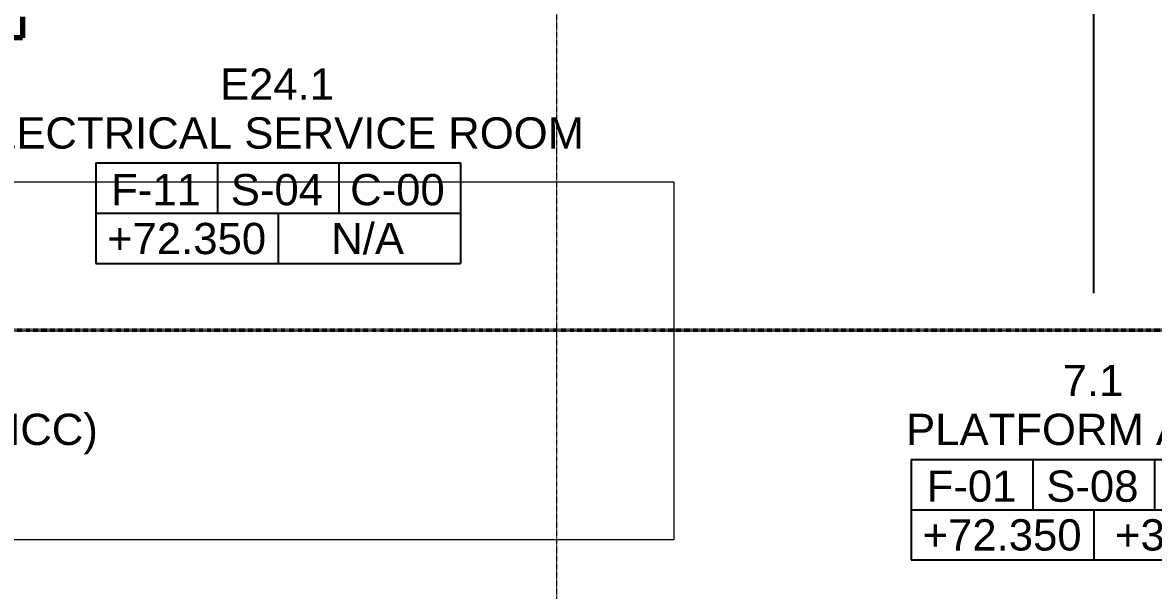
# Model space of a CAD drawing. Header units: millimetres. Extents: x -920221 to -841619, y -18676 to 22445.
# Drawn here: x -863807 to -852957, y -4086 to 1364 of the extents above; entities that cross this region are included whole.
import ezdxf
from ezdxf.xclip import XClip

# ---------------------------------------------------------------- set-up
doc = ezdxf.new("R2010")
doc.units = ezdxf.units.MM
doc.header["$XCLIPFRAME"] = 0
doc.linetypes.add('DPA_Grid _ Level 100', pattern=[10, 5.5, -1.6, 1.3, -1.6])
for name, color, linetype, lineweight in [('A-GENM', 1, 'Continuous', 9), ('A-ROOM-IDEN', 3, 'Continuous', 25), ('A-ROOM-LINE', 3, 'Continuous', 25), ('A-WALL', 5, 'Continuous', 35), ('G-ANNO-SECL', 3, 'Continuous', 9), ('S-GRID', 251, 'Continuous', 9)]:
    doc.layers.add(name, color=color, linetype=linetype, lineweight=lineweight)
doc.styles.add('Arial_2', font='arial.ttf', dxfattribs={"height": 300})

# ---------------------------------------------------------------- blocks, each defined once
blk = doc.blocks.new('DPA_Room Tag Box - Standard-4486259-4280-01 ENLARGED LOWER PLATFORM LEVEL - REFLECTED CEILING PLAN - SHEET 1')
at = {"layer": 'A-ROOM-LINE'}
for p, q in [((-17.5, -2.94), (-17.5, -12.6)), ((-17.5, -2.94), (17.5, -2.94)), ((-5.83, -2.94), (-5.83, -7.77)), ((5.83, -2.94), (5.83, -7.77)), ((17.5, -2.94), (17.5, -12.6)), ((-17.5, -7.77), (17.5, -7.77)), ((0, -7.77), (0, -12.6)), ((-17.5, -12.6), (17.5, -12.6))]:
    blk.add_line(p, q, dxfattribs=at)
blk = doc.blocks.new('*U192')
at = {"layer": 'S-GRID', "linetype": 'DPA_Grid _ Level 100'}
blk.add_line((0, -21384.7), (0, 16961.2), dxfattribs=at)
blk = doc.blocks.new('Stucture Guage1 - Stucture Guage-9321021-4180-01 LOWER PLATFORM LEVEL - REFLECTED CEILING PLAN')
at = {"layer": 'A-GENM'}
for p, q in [((-913837, -163), (-857557, -163)), ((-857557, -163), (-857557, -3599)), ((-857557, -3599), (-913837, -3599))]:
    blk.add_line(p, q, dxfattribs=at)
blk = doc.blocks.new('C-1-PP19-AR-4180-01-B_20250908-040939_EXDOWNLIGHT')
at = {"layer": 'A-GENM'}
blk.add_blockref('Stucture Guage1 - Stucture Guage-9321021-4180-01 LOWER PLATFORM LEVEL - REFLECTED CEILING PLAN', (744682, -3579), dxfattribs=at)

msp = doc.modelspace()

# ---------------------------------------------------------------- linework, layer by layer
at = {"layer": 'A-ROOM-IDEN'}
msp.add_line((-853531, 2091), (-853531, -1234), dxfattribs=at)
at = {"layer": 'A-WALL', "color": 7, "lineweight": 70}
for p, q in [((-863807, 1419), (-863807, 1219)), ((-863807, 1219), (-868957, 1219))]:
    msp.add_line(p, q, dxfattribs=at)
at = {"layer": 'G-ANNO-SECL', "linetype": 'DPA_Grid _ Level 100', "lineweight": 50}
msp.add_line((-918410, -1588), (-844554, -1588), dxfattribs=at)

# ---------------------------------------------------------------- block references
msp.add_blockref('*U192', (-858682, 3579))
ref = msp.add_blockref('C-1-PP19-AR-4180-01-B_20250908-040939_EXDOWNLIGHT', (-744682, 3579))
XClip(ref).set_block_clipping_path([(-170955.0000000005, -10980.0029952963), (-101439.2544794675, 14393.0014498747)])
at = {"layer": 'A-ROOM-IDEN', "xscale": 99.99999999999993, "yscale": 99.99999999999993, "zscale": 99.99999999999993}
for p in [(-861355, 311), (-853530, -2534)]:
    msp.add_blockref('DPA_Room Tag Box - Standard-4486259-4280-01 ENLARGED LOWER PLATFORM LEVEL - REFLECTED CEILING PLAN - SHEET 1', p, dxfattribs=at)

# ---------------------------------------------------------------- texts
at = {"layer": 'A-ROOM-IDEN', "lineweight": 9, "char_height": 300, "attachment_point": 1, "style": 'Arial_2'}
for s, insert, width in [('E24.1', (-861914, 924), 1354.85), ('ELECTRICAL SERVICE ROOM', (-864381, 455), 7327.42), ('F-11', (-862958, -89), 1058.23), ('S-04', (-861810, -89), 1090.29), ('C-00', (-860665, -89), 1114.35), ('N/A', (-860846, -558), 857.81), ('+72.350', (-862997, -558), 1883.97), ('7.1', (-853827, -1921), 721.52), ('MOTOR CONTROL CENTER (MCC)', (-869999, -2390), 8481.85), ('PLATFORM AREA', (-855330, -2390), 4353.16), ('F-01', (-855133, -2935), 1058.23), ('S-08', (-853985, -2935), 1090.29), ('+72.350', (-855172, -3403), 1883.97), ('+3.000', (-853325, -3403), 1595.36)]:
    msp.add_mtext(s, dxfattribs=dict(at, insert=insert, width=width))

doc.saveas('drawing.dxf')
